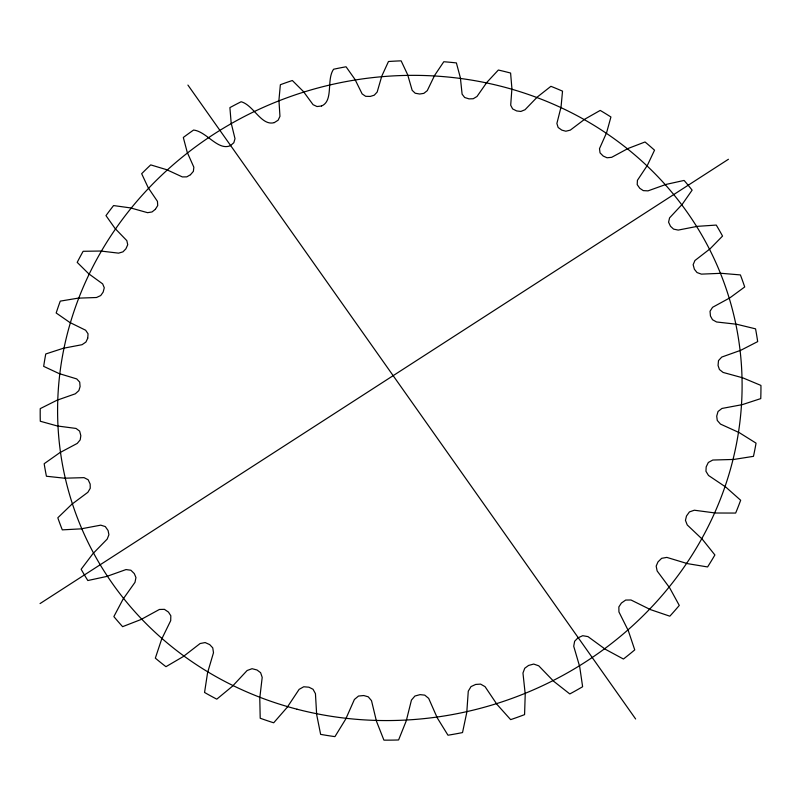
<?xml version="1.0" encoding="UTF-8"?>
<svg xmlns="http://www.w3.org/2000/svg" width="801" height="801" viewBox="0 0 801 801"><rect width="100%" height="100%" fill="white"/><g stroke="black" fill="none" stroke-linecap="round" stroke-linejoin="round"><path stroke-width="1.2" d="M87.76 338.102L88.04 333.797L85.637 330.232L69.777 322.433L56.18 312.991A362.352 337.662 -16.7 0 1 60.265 301.126L78.037 298.162L96.51 297.511L100.716 295.549L103.139 292.135L104.28 287.789L102.658 283.884L88.651 273.702L77.196 262.368A362.352 337.662 -16.7 0 1 83.134 251.294L100.706 251.033L118.588 253.146L122.964 251.844L125.887 248.841L127.729 244.726L126.828 240.63L115.074 228.495L105.982 215.619A362.352 337.662 -16.7 0 1 113.572 205.567L130.543 207.91L147.574 212.676L152.02 211.955L155.304 209.361M87.72 338.252L85.927 342.047L82.052 344.7L63.279 348.275L45.757 353.972A362.352 337.662 -16.7 0 0 43.675 366.367L59.134 373.586L76.726 378.913L79.71 382.117L80.09 386.603L78.858 390.618L75.334 393.802L57.051 400.21L40.23 408.63A362.352 337.662 -16.7 0 0 40.29 421.246L57.261 425.962L76.055 428.445L79.649 431.148L80.831 435.694L80.2 439.859L77.246 443.414L59.805 452.685L44.165 463.719A362.352 337.662 -16.7 0 0 46.428 476.245L64.511 478.197L84.045 477.646L88.16 479.749L90.163 484.074L90.243 488.3L87.87 492.305L71.78 504.31L57.812 517.786A362.352 337.662 -16.7 0 0 62.298 529.861L81.021 528.86L100.756 525.156L105.301 526.577L108.085 530.532L108.906 534.728L107.204 539.073L92.976 553.611L81.141 569.271A362.352 337.662 -16.7 0 0 87.82 580.535L106.663 576.47L126.017 569.571L130.873 570.232L134.288 573.576L135.95 577.551L134.999 582.317L123.114 599.078L113.862 616.59A362.352 337.662 -16.7 0 0 122.613 626.662L141.006 619.523L159.389 609.471L164.415 609.341L168.45 612.084L170.823 615.759L170.703 620.645L161.632 639.228L155.334 658.142A362.352 337.662 -16.7 0 0 165.957 666.692L183.299 656.54L200.11 643.533L205.156 642.562L209.712 644.615L212.756 647.859L213.487 652.725L207.589 672.66L204.555 692.465A362.352 337.662 -16.7 0 0 216.781 699.163L232.49 686.197L247.129 670.507L252.045 668.705L256.991 669.976L260.615 672.69L262.197 677.376L259.774 698.102L260.205 718.227A362.352 337.662 -16.7 0 0 273.682 722.802L287.189 707.333L299.123 689.361L303.739 686.767L308.916 687.198L313.031 689.271L315.444 693.646L316.655 714.532L320.63 734.367A362.352 337.662 -16.7 0 0 334.938 736.63L345.732 719.068L354.402 699.473L358.498 696.049L363.744 695.538L368.24 696.81L371.504 700.655L376.46 721.23L383.919 740.144A362.352 337.662 -16.7 0 0 398.588 739.964L406.267 720.83L411.454 700.074L414.928 696.019L420.054 694.637L424.76 695.138L428.685 698.382L437.236 717.826L447.979 735.218A362.352 337.662 -16.7 0 0 462.527 732.575L466.773 712.459L468.275 691.173L471.008 686.607L475.664 684.444L480.6 684.114L485.056 686.657L496.95 704.349L510.648 719.638A362.352 337.662 -16.7 0 0 524.575 714.632L525.226 694.167L522.963 673.02L524.745 668.244L528.58 665.441L533.716 664.059L538.743 665.821L553.601 681.21L569.791 693.946A362.352 337.662 -16.7 0 0 582.627 686.727L579.674 666.572L573.716 646.237L574.637 641.261L577.911 637.886L582.717 635.704L587.974 636.605L605.286 649.241L623.428 659.033A362.352 337.662 -16.7 0 0 634.742 649.881L628.304 630.667L618.933 611.934L618.853 606.918L621.396 603.053L625.681 600.059L630.998 599.989L650.352 609.571L669.826 616.189A362.352 337.662 -16.7 0 0 679.278 605.426L669.596 587.724L657.14 570.963L656.179 566.097L657.981 561.912L661.646 558.317L666.832 557.396L687.418 563.624L707.583 566.948A362.352 337.662 -16.7 0 0 714.892 554.963L702.347 539.283L687.248 524.955L685.456 520.37L686.477 516.014L689.421 511.929L694.317 510.217L715.463 513.01L735.658 513.061A362.352 337.662 -16.7 0 0 740.655 500.255L725.706 487.008L708.505 475.464L705.951 471.288L706.182 466.893L708.334 462.467L712.79 460.034L733.846 459.444L753.461 456.34A362.352 337.662 -16.7 0 0 756.054 443.143L739.223 432.62L720.479 424.089L717.265 420.435L716.715 416.14L718.026 411.504L721.931 408.46L742.277 404.645L760.75 398.608A362.352 337.662 -16.7 0 0 760.95 385.431L742.777 377.832L723.093 372.435L719.428 369.511L718.056 365.456L718.497 360.61L721.761 357.066L740.825 350.267L757.676 341.606A362.352 337.662 -16.7 0 0 755.553 328.841L736.62 324.235L716.565 321.982L712.5 319.719L710.447 316.005L710.036 311.239L712.57 307.304L729.881 297.852L744.7 286.958A362.352 337.662 -16.7 0 0 740.404 274.923L721.23 273.301L701.376 274.132L697.03 272.55L694.387 269.256L693.145 264.7L694.928 260.525L710.087 248.801L722.542 236.065A362.352 337.662 -16.7 0 0 716.264 225.071L697.381 226.343L678.237 230.087L673.571 229.116L670.487 226.262L668.575 222.177L669.576 217.872L682.252 204.285L692.124 190.137A362.352 337.662 -16.7 0 0 684.114 180.435L665.981 184.43L647.999 190.868L643.293 190.618L639.789 188.305L637.206 184.631L637.426 180.315L647.398 165.306L654.527 150.188A362.352 337.662 -16.7 0 0 645.035 141.977L628.074 148.475L611.664 157.326L607.028 157.767L603.203 156.045L600.039 152.861L599.498 148.646L606.607 132.666L610.923 116.996A362.352 337.662 -16.7 0 0 600.219 110.418L584.79 119.169L570.302 130.122L565.846 131.224L561.801 130.112L558.147 127.479L556.885 123.474L561.05 106.954L562.522 91.154A362.352 337.662 -16.7 0 0 550.908 86.318L537.321 97.011L525.035 109.737L520.85 111.449L516.685 110.949L512.64 108.926L510.698 105.221L511.909 88.591L510.597 73.051A362.352 337.662 -16.7 0 0 498.352 70.027L486.868 82.363L476.995 96.48L473.191 98.753L468.996 98.873L464.66 97.492L462.107 94.168L460.385 77.837L456.39 62.919A362.352 337.662 -16.7 0 0 443.794 61.737L434.623 75.374L427.263 90.663L423.839 93.367L419.704 94.017L415.208 93.236L412.165 90.313L407.689 74.793L401.141 60.846A362.352 337.662 -16.7 0 0 388.475 61.507L381.787 76.105L377.161 92.065L374.237 95.199L370.262 96.43L365.667 96.32L362.142 93.917L354.993 79.419L346.062 66.773A362.352 337.662 -16.7 0 0 333.606 69.236C326.187 79.609 333.807 100.766 321.601 105.972M155.414 209.241L157.717 205.547L157.457 201.371L148.235 187.774L141.667 173.707A362.352 337.662 -16.7 0 1 150.708 164.886L166.698 169.702L182.348 176.921L186.763 176.871L190.388 174.788M190.518 174.688L193.381 171.364L193.842 167.199L187.254 152.37L183.309 137.472A362.352 337.662 -16.7 0 1 193.572 130.052C206.658 131.504 217.872 151.009 230.338 145.692M40.05 603.574L728.419 159.269M230.478 145.602L233.832 142.728L235.003 138.663L231.159 122.984L229.897 107.614A362.352 337.662 -16.7 0 1 241.141 101.747C253.597 105.111 261.306 126.208 274.192 122.653M274.342 122.583L278.107 120.22L279.96 116.345L278.928 100.195L280.36 84.716A362.352 337.662 -16.7 0 1 292.345 80.511L303.449 91.564L313.081 104.691L317.006 106.533L321.441 106.012M187.925 85.076L635.644 718.998M297.041 709.215A344.14 320.6 -16.7 0 0 733.966 315.794A344.14 320.6 -16.7 0 0 168.53 168.871A344.14 320.6 -16.7 0 0 297.041 709.215"/></g></svg>
